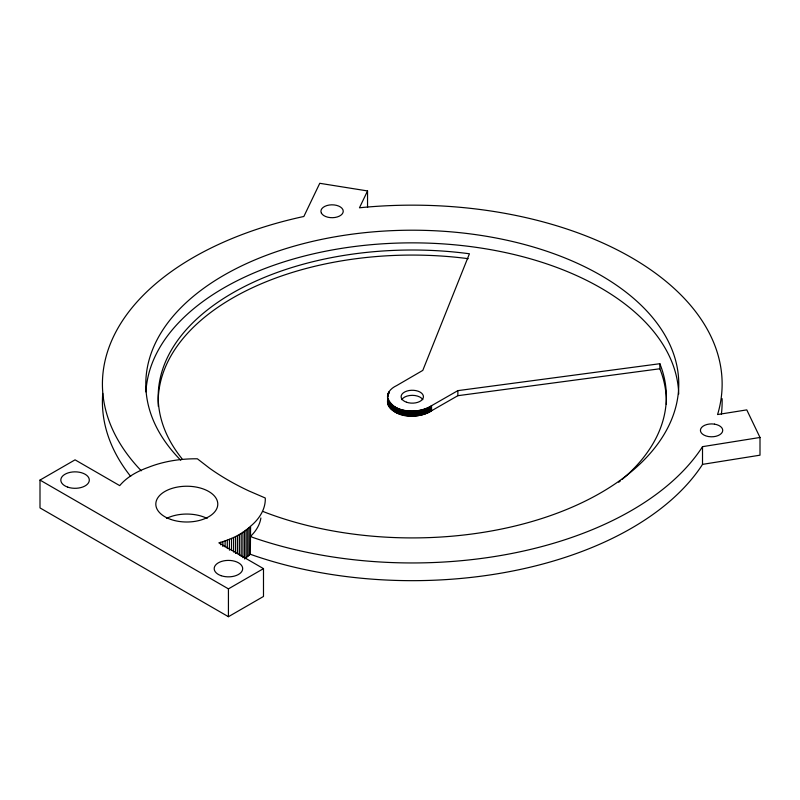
<?xml version="1.0" encoding="UTF-8"?>
<svg xmlns="http://www.w3.org/2000/svg" width="800" height="800" viewBox="0 0 800 800"><rect width="100%" height="100%" fill="white"/><g stroke="black" fill="none" stroke-linecap="round" stroke-linejoin="round"><path stroke-width="1.2" d="M387.49 396.46C387.73 391.26 392.31 387.6 396.68 385.58L422.8 370.39L469.43 253.77A254.08 146.69 0 0 0 214.82 304.39A254.08 146.69 0 0 0 182 458.7M387.49 401.52L387.58 400.52M141.27 470.79A309.86 178.9 0 0 1 301.23 217.04L303.85 216.49L319.76 183.3L367.54 190.94L359.46 207.81L363.8 207.36A309.86 178.9 0 0 1 718.32 412.04L717.55 414.55L746.77 409.88L760 437.47L760 455.18L702.51 464.37L701.56 465.88A309.86 178.9 0 0 1 252.69 555.11L250.33 554.26L250.59 526.21A83.04 47.94 0 0 0 265.3 499.5L265.28 498.01L248.96 490.97A266.48 153.85 0 0 1 209.57 468.23L197.38 458.8L194.8 458.79A83.04 47.94 0 0 0 148.52 467.28C137.74 471.12 127.15 476.72 119.7 485.62L75.06 459.84L40 480.08L40 507.91L228.43 616.7L263.49 596.46L263.49 568.63L218.84 542.85C230.3 539.66 241.56 534.64 250.33 526.43M760 437.47L702.51 446.66L701.56 448.17A309.86 178.9 0 0 1 252.69 537.4L250.54 536.35A74.37 42.93 0 0 0 260.88 517.98M244.59 531.13L244.59 558.97L250.54 554.06M387.49 396.96C392.76 414.13 418.58 414 431.54 405.71L457.86 390.63L659.85 363.71L659.85 368.77A254.08 146.69 0 0 1 666.32 404.33M387.49 402.02C392.76 419.19 418.58 419.06 431.54 410.77L457.86 395.69L659.85 368.77M40 480.08L228.43 588.87L263.49 568.63M262.98 511.47L267.14 513.09A266.48 153.85 0 0 0 672.83 416.34A266.48 153.85 0 0 0 371.61 232.01A266.48 153.85 0 0 0 180.73 460.21M702.51 446.66L702.51 464.37M457.86 390.63L457.86 395.69M431.54 405.71L431.54 410.77M430.99 406.1L430.99 411.16M430.41 406.47L430.41 411.53M429.81 406.83L429.81 411.89M429.18 407.17L429.18 412.23M428.54 407.51L428.54 412.57M427.88 407.83L427.88 412.89M427.2 408.14L427.2 413.2M426.5 408.43L426.5 413.49M425.78 408.71L425.78 413.77M425.04 408.97L425.04 414.03M424.29 409.22L424.29 414.28M423.53 409.46L423.53 414.52M422.75 409.68L422.75 414.74M421.96 409.88L421.96 414.94M421.16 410.07L421.16 415.13M420.35 410.24L420.35 415.3M419.52 410.39L419.52 415.45M418.69 410.53L418.69 415.59M417.85 410.65L417.85 415.71M417.01 410.76L417.01 415.82M416.15 410.84L416.15 415.9M415.3 410.91L415.3 415.97M414.44 410.96L414.44 416.02M413.57 411L413.57 416.06M412.71 411.02L412.71 416.08M411.84 411.02L411.84 416.08M410.98 411L410.98 416.06M410.12 410.96L410.12 416.02M409.26 410.91L409.26 415.97M408.4 410.84L408.4 415.9M407.55 410.76L407.55 415.82M406.7 410.65L406.7 415.71M405.86 410.53L405.86 415.59M405.03 410.39L405.03 415.45M404.21 410.24L404.21 415.3M403.39 410.07L403.39 415.13M402.59 409.88L402.59 414.94M401.8 409.68L401.8 414.74M401.02 409.46L401.02 414.52M400.26 409.22L400.26 414.28M399.51 408.97L399.51 414.03M398.78 408.71L398.78 413.77M398.06 408.43L398.06 413.49M397.36 408.14L397.36 413.2M396.68 407.83L396.68 412.89M396.01 407.51L396.01 412.57M395.37 407.17L395.37 412.23M394.75 406.83L394.75 411.89M394.15 406.47L394.15 411.53M393.57 406.1L393.57 411.16M393.01 405.71L393.01 410.77M392.48 405.32L392.48 410.38M391.97 404.92L391.97 409.98M391.49 404.5L391.49 409.56M391.03 404.08L391.03 409.14M390.6 403.65L390.6 408.71M390.19 403.2L390.19 408.26M389.81 402.76L389.81 407.82M389.46 402.3L389.46 407.36M389.13 391.58L389.13 393.6M389.13 401.84L389.13 406.9M388.84 401.37L388.84 406.43M388.57 400.89L388.57 405.95M388.33 393L388.33 396.04M388.33 400.41L388.33 405.47M388.12 393.49L388.12 395.51M388.12 399.93L388.12 404.99M387.94 393.98L387.94 396M387.94 399.44L387.94 404.5M387.79 398.95L387.79 404.01M387.67 398.45L387.67 403.51M387.58 395.46L387.58 403.01M367.54 190.94L367.54 207.47M249.17 527.5L249.17 555.33M247.72 528.74L247.72 556.57M246.19 529.95L246.19 557.78M242.92 532.28L242.92 557.69M241.19 533.4L241.19 556.39M239.38 534.47L239.38 555.04M237.52 535.52L237.52 553.67M235.59 536.52L235.59 553.46M233.6 537.48L233.6 552M231.55 538.4L231.55 550.5M229.45 539.29L229.45 550.18M228.43 588.87L228.43 616.7M227.3 540.12L227.3 548.59M225.1 540.92L225.1 546.97M222.85 541.67L222.85 546.51M220.56 542.37L220.56 544.79M722.09 398.64A309.86 178.9 0 0 1 721.38 414.25M130.69 476.43A309.86 178.9 0 0 1 102.75 393.44M158.32 406.37A254.08 146.69 0 0 1 468.2 258.67M401.73 399.67A11.15 6.44 0 0 1 412.28 395.33A11.15 6.44 0 0 1 422.82 399.67M166.47 518.44A30.99 17.89 0 0 1 207.13 518.44M145.93 391.87A266.48 153.85 0 0 1 414.14 242.86A266.48 153.85 0 0 1 678.72 394.02M659.85 363.71A254.08 146.69 0 0 1 622.09 479.44M620.41 480.85A254.08 146.69 0 0 1 618.7 482.24M714.47 424.14L714.09 424.08A11.15 6.44 0 0 0 700.8 428.69A11.15 6.44 0 0 0 708.32 436.52L708.69 436.58A11.15 6.44 0 0 0 722.35 432.03A11.15 6.44 0 0 0 714.47 424.14M321.41 213.14L321.3 212.92A11.15 6.44 0 0 1 329.19 205.04A11.15 6.44 0 0 1 342.85 209.59L342.95 209.81A11.15 6.44 0 0 1 334.97 217.48A11.15 6.44 0 0 1 321.41 213.14M67.72 487.13A14.25 8.23 0 0 0 89.31 480.22A14.25 8.23 0 0 0 68.15 472.88A14.25 8.23 0 0 0 67.72 487.13M221.09 575.68A14.25 8.23 0 0 0 242.68 568.77A14.25 8.23 0 0 0 221.52 561.43A14.25 8.23 0 0 0 221.09 575.68M170.84 519.45A30.99 17.89 0 0 0 217.78 504.43A30.99 17.89 0 0 0 171.78 488.47A30.99 17.89 0 0 0 170.84 519.45M406.53 402.23A11.15 6.44 0 0 0 423.43 396.82A11.15 6.44 0 0 0 406.87 391.07A11.15 6.44 0 0 0 406.53 402.23"/></g></svg>
